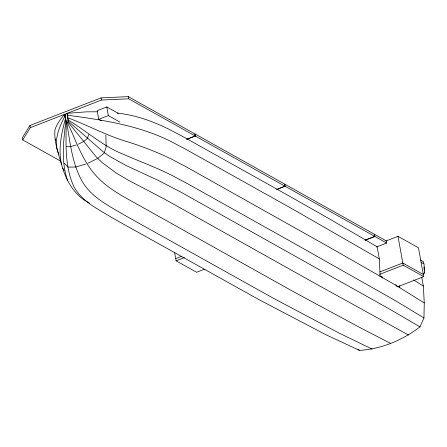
<?xml version="1.0" encoding="UTF-8"?>
<svg xmlns="http://www.w3.org/2000/svg" width="447" height="447" viewBox="0 0 447 447"><rect width="100%" height="100%" fill="white"/><g stroke="black" fill="none" stroke-linecap="round" stroke-linejoin="round"><path stroke-width="0.67" d="M88.171 202.43C73.816 194.635 65.782 179.912 61.597 164.613C58.373 153.438 53.958 141.839 54.925 130.038C56.668 123.981 60.546 119.131 64.508 114.382L66.285 122.126C65.877 143.453 64.737 165.893 73.498 185.846C80.533 199.803 94.87 207.464 107.727 215.113A469.35 187.153 -10.3 0 0 116.952 220.483L258.986 299.652L326.17 334.859L359.483 350.37C381.364 349.096 402.641 340.106 419.979 326.891L423.963 317.912L424.259 302.937L423.365 286.136L421.705 277M65.899 121.07C63.485 140.811 60.781 161.669 67.709 180.795M65.396 118.857C61.429 133.675 57.976 149.371 61.597 164.613M88.601 134.62L87.517 138.302L83.818 141.464L78.37 144.191M66.285 122.126L67.447 122.512L68.335 121.333L67.246 113.32L86.427 111.845L97.48 111.784M64.854 116.287C58.954 127.624 52.975 141.61 58.792 154.109M186.734 139.263L195.188 135.983L194.791 133.821L128.306 96.63L101.028 97.893L29.938 125.478L22.35 137.749L22.741 139.917L60.826 161.216M22.741 139.917L30.329 127.646L101.424 100.055L128.697 98.798L195.188 135.983M87.852 163.278L97.692 158.422L104.185 153.092L106.162 146.923L105.866 135.128M66.709 122.713L66.162 121.467L68.212 120.668L66.899 113.454L67.614 114.594M118.332 113.398L106.772 106.934L97.2 110.649L98.776 119.304L101.206 120.668M98.776 119.304L108.347 115.594L119.908 122.059M186.857 139.33L195.305 136.05L284.968 186.198L284.577 184.03L194.914 133.882L195.305 136.05M277.168 189.226L284.968 186.198M276.637 189.545L285.085 186.265L374.754 236.413L374.357 234.245L284.694 184.097L285.085 186.265M175.716 258.645L181.465 256.416M174.593 252.488L176.107 260.813L184.415 257.589M204.251 269.29L196.585 272.268L176.107 260.813M365.003 240.195L374.754 236.413M365.121 240.262L374.871 236.48L386.627 243.051L386.23 240.888L374.474 234.312L374.871 236.48M385.85 241.034L397.986 236.323L418.465 247.778L423.711 276.637L397.512 286.806M376.547 246.962L386.627 243.051M379.838 271.949L402.842 263.02L423.315 274.475M379.592 274.363L403.233 265.188L423.711 276.637M379.961 276.643L381.146 276.185L382.33 276.844L382.386 278.056M423.354 273.564L424.65 273.061L424.035 263.976L421.013 262.283M85.718 164.105L75.526 167.027L68.078 167.1L64.262 163.183M76.236 145.018L70.576 146.599L66.29 146.543M117.354 113.108C138.402 115.387 158.422 123.288 176.85 133.457A352.119 140.408 -10.3 0 1 186.6 138.626L290.533 196.775L327.997 218.052L377.106 246.744L379.313 258.902L380.151 276.319M67.586 115.225C105.783 120.355 145.158 126.356 179.096 145.839A352.119 140.408 -10.3 0 1 188.846 151.008L292.785 209.157L379.313 258.902M67.994 117.852C88.618 125.585 107.984 136.369 129.284 142.308C146.7 148.041 163.881 154.634 179.929 163.591A370.624 147.789 -10.3 0 1 189.662 168.77L331.076 248.18L395.494 285.057L424.259 302.937M372.211 349.141L339.737 333.406L273.072 298.099L131.15 218.89A782.049 311.838 -10.3 0 1 121.835 213.554C107.151 205.005 90.948 196.624 82.17 181.32C72.123 163.384 70.039 142.487 66.793 122.534M390.605 343.436L359.366 327.26L293.467 291.69L126.507 198.323C115.924 192.355 105.503 185.801 97.139 176.867C82.617 161.691 76.236 141.14 67.447 122.512M408.513 335.054L313.353 282.465L171.754 203.134A782.049 311.838 -10.3 0 0 162.172 197.898L128.295 180.197L116.119 172.955L101.888 162.395L96.396 157.065L68.028 122.053M420.616 260.12L423.639 261.808L423.773 263.758M395.589 284.756L396.768 285.415L396.824 286.471M419.979 326.891L390.767 309.788L184.628 194.221A469.35 187.153 -10.3 0 0 174.95 189.02L158.456 180.504L125.998 165.474L109.47 156.277L102.972 151.634L68.335 121.333M423.963 317.912L395.07 300.485L289.969 241.006L189.159 184.628A400.071 159.529 -10.3 0 0 179.448 179.443C161.736 169.424 142.504 162.702 123.936 154.528C103.38 146.577 87.059 131.301 68.307 120.137M88.668 202.737L89.663 203.346M413.604 279.889L423.365 286.136M357.857 349.141L359.483 350.37M65.564 115.387L64.849 114.248L66.162 121.467M62.781 168.117L64.128 170.408M55.171 138.894L55.624 140.213M424.454 271.977L424.65 273.061M397.986 236.323L403.233 265.188M128.306 96.63L128.697 98.798M106.772 106.934L108.347 115.594M101.028 97.893L101.424 100.055M29.938 125.478L30.329 127.646M423.991 267.004L424.214 270.245M399.707 285.672L399.808 287.739M381.146 276.185L381.207 277.397"/></g></svg>
